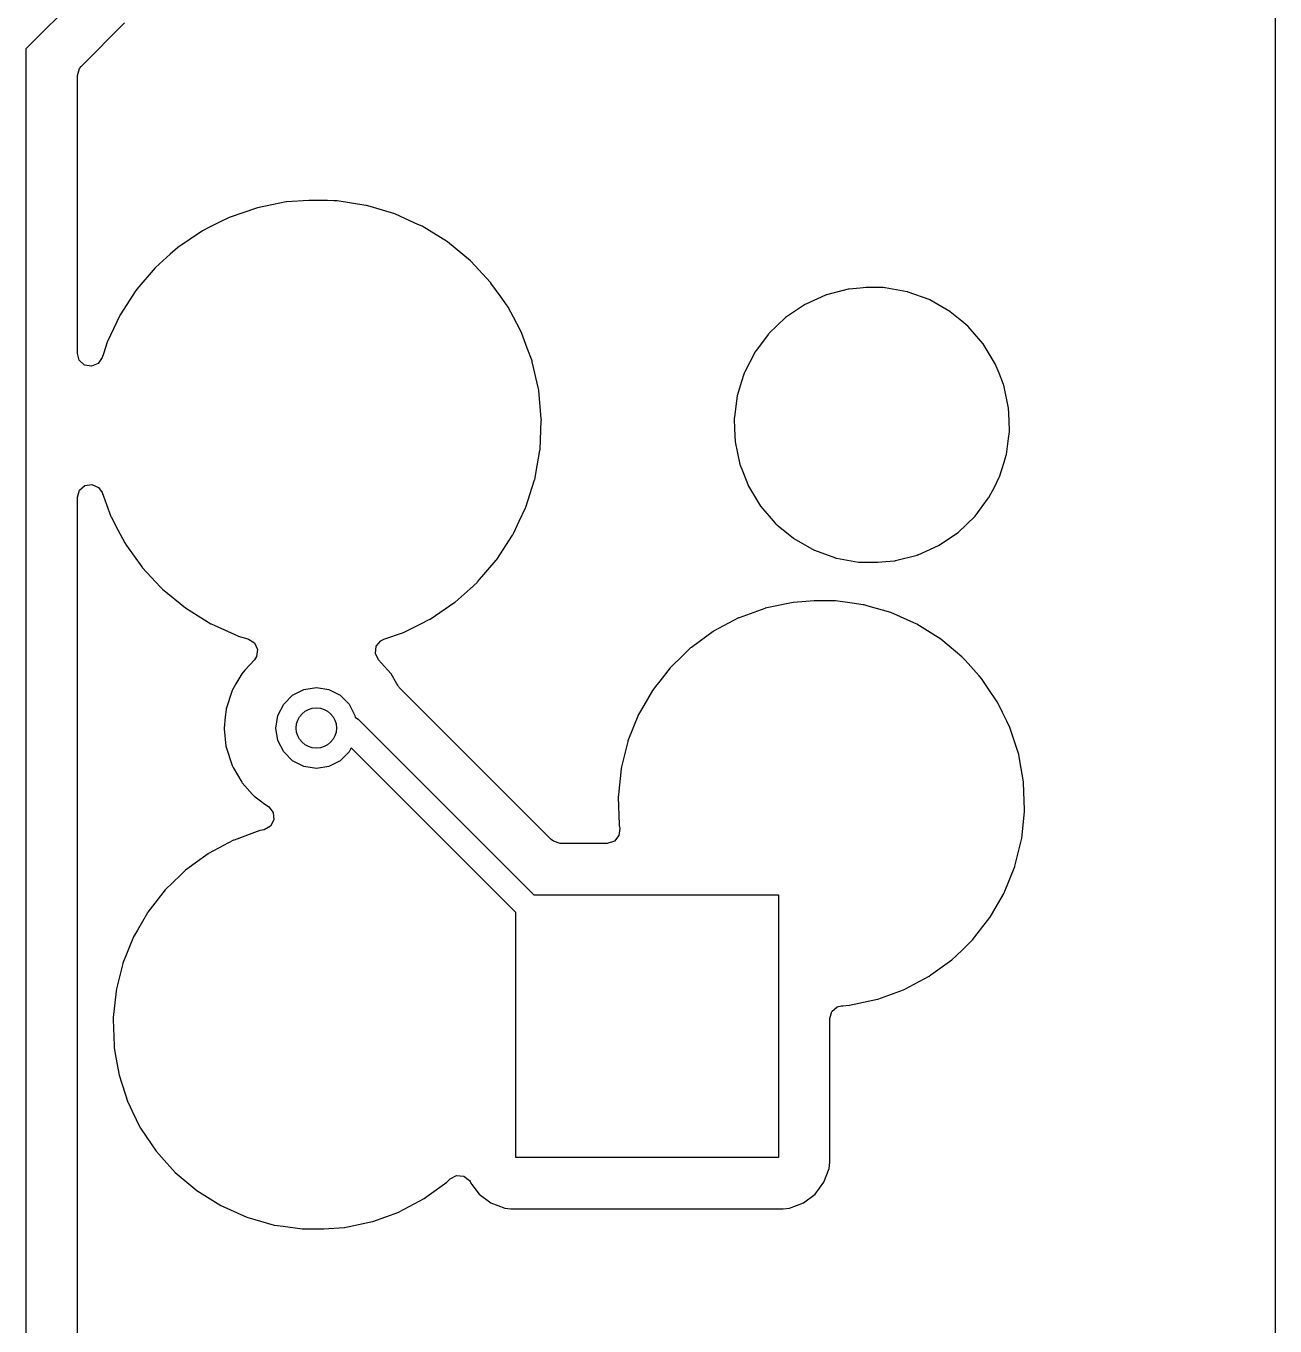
# Model space of a CAD drawing. Extents: x 3.26 to 8.16, y -5.38 to -2.28.
# Drawn here: x 7.187 to 7.674, y -3.895 to -3.388 of the extents above; entities that cross this region are included whole.
import ezdxf

# ---------------------------------------------------------------- set-up
doc = ezdxf.new("R2010")
doc.units = 0
doc.header["$MEASUREMENT"] = 0
doc.layers.add('BLACK', color=7, linetype='CONTINUOUS')

msp = doc.modelspace()

# ---------------------------------------------------------------- linework, layer by layer
at = {"layer": 'BLACK', "linetype": 'CONTINUOUS'}
for p, q in [((7.67363, -2.54158), (7.67363, -4.17224)), ((7.21833, -3.36573), (7.18676, -3.3973)), ((7.20824, -3.40413), (7.22517, -3.3872)), ((7.18676, -3.3973), (7.18676, -3.96605)), ((7.20757, -3.40496), (7.20824, -3.40413)), ((7.20678, -3.40764), (7.20757, -3.40496)), ((7.20678, -3.51608), (7.20678, -3.40764)), ((7.27695, -3.45923), (7.26596, -3.46302)), ((7.2833, -3.45795), (7.27695, -3.45923)), ((7.28819, -3.45697), (7.2833, -3.45795)), ((7.28835, -3.45693), (7.28819, -3.45697)), ((7.28819, -3.45697), (7.28819, -3.45697)), ((7.297, -3.45636), (7.28835, -3.45693)), ((7.30426, -3.45636), (7.297, -3.45636)), ((7.30432, -3.45636), (7.30426, -3.45636)), ((7.30693, -3.45648), (7.30432, -3.45636)), ((7.30432, -3.45636), (7.30432, -3.45636)), ((7.3079, -3.45653), (7.30693, -3.45648)), ((7.30804, -3.45655), (7.3079, -3.45653)), ((7.31922, -3.45832), (7.30804, -3.45655)), ((7.30804, -3.45655), (7.30804, -3.45655)), ((7.31938, -3.45834), (7.31922, -3.45832)), ((7.31922, -3.45832), (7.31922, -3.45832)), ((7.31954, -3.45839), (7.31938, -3.45834)), ((7.32093, -3.4588), (7.31954, -3.45839)), ((7.31954, -3.45839), (7.31954, -3.45839)), ((7.33053, -3.46167), (7.32093, -3.4588)), ((7.26167, -3.46517), (7.25803, -3.46699)), ((7.26596, -3.46302), (7.26167, -3.46517)), ((7.33643, -3.46432), (7.33053, -3.46167)), ((7.33953, -3.46571), (7.33643, -3.46432)), ((7.25556, -3.46822), (7.24595, -3.47476)), ((7.25803, -3.46699), (7.25556, -3.46822)), ((7.34113, -3.46643), (7.33953, -3.46571)), ((7.35101, -3.47256), (7.34113, -3.46643)), ((7.24583, -3.47487), (7.24302, -3.47738)), ((7.24595, -3.47476), (7.24583, -3.47487)), ((7.24583, -3.47487), (7.24583, -3.47487)), ((7.36, -3.47994), (7.35101, -3.47256)), ((7.24302, -3.47738), (7.23728, -3.48251)), ((7.36011, -3.48006), (7.36, -3.47994)), ((7.36781, -3.48832), (7.36011, -3.48006)), ((7.23717, -3.48263), (7.23001, -3.49099)), ((7.23728, -3.48251), (7.23717, -3.48263)), ((7.23717, -3.48263), (7.23717, -3.48263)), ((7.36793, -3.48844), (7.36781, -3.48832)), ((7.36781, -3.48832), (7.36781, -3.48832)), ((7.36802, -3.48857), (7.36793, -3.48844)), ((7.36802, -3.48858), (7.36802, -3.48857)), ((7.37193, -3.49407), (7.36802, -3.48858)), ((7.51186, -3.49056), (7.50765, -3.49092)), ((7.51421, -3.49036), (7.51186, -3.49056)), ((7.52059, -3.49036), (7.51421, -3.49036)), ((7.52065, -3.49036), (7.52059, -3.49036)), ((7.52084, -3.49037), (7.52065, -3.49036)), ((7.52065, -3.49036), (7.52065, -3.49036)), ((7.52154, -3.4904), (7.52084, -3.49037)), ((7.5217, -3.49043), (7.52154, -3.4904)), ((7.53027, -3.49198), (7.5217, -3.49043)), ((7.5217, -3.49043), (7.5217, -3.49043)), ((7.22963, -3.49147), (7.22347, -3.50095)), ((7.22971, -3.49134), (7.22963, -3.49147)), ((7.22963, -3.49147), (7.22963, -3.49147)), ((7.23001, -3.49099), (7.22971, -3.49134)), ((7.37466, -3.49792), (7.37193, -3.49407)), ((7.49845, -3.4933), (7.49072, -3.49679)), ((7.49865, -3.49322), (7.49845, -3.4933)), ((7.49845, -3.4933), (7.49845, -3.4933)), ((7.49885, -3.49316), (7.49865, -3.49322)), ((7.50723, -3.49099), (7.49885, -3.49316)), ((7.49885, -3.49316), (7.49885, -3.49316)), ((7.50744, -3.49093), (7.50723, -3.49099)), ((7.50723, -3.49099), (7.50723, -3.49099)), ((7.50765, -3.49092), (7.50744, -3.49093)), ((7.50765, -3.49092), (7.50765, -3.49092)), ((7.53048, -3.49202), (7.53027, -3.49198)), ((7.53027, -3.49198), (7.53027, -3.49198)), ((7.53068, -3.49209), (7.53048, -3.49202)), ((7.53882, -3.49505), (7.53068, -3.49209)), ((7.53068, -3.49209), (7.53068, -3.49209)), ((7.53902, -3.49512), (7.53882, -3.49505)), ((7.53882, -3.49505), (7.53882, -3.49505)), ((7.54691, -3.49961), (7.53902, -3.49512)), ((7.37676, -3.5019), (7.37466, -3.49792)), ((7.48871, -3.49806), (7.48283, -3.50202)), ((7.49019, -3.49706), (7.48871, -3.49806)), ((7.49036, -3.49695), (7.49019, -3.49706)), ((7.49019, -3.49706), (7.49019, -3.49706)), ((7.49072, -3.49679), (7.49036, -3.49695)), ((7.54707, -3.49975), (7.54691, -3.49961)), ((7.55153, -3.5034), (7.54707, -3.49975)), ((7.54707, -3.49975), (7.54707, -3.49975)), ((7.22217, -3.50365), (7.2184, -3.51159)), ((7.22331, -3.50124), (7.22217, -3.50365)), ((7.22338, -3.50109), (7.22331, -3.50124)), ((7.22331, -3.50124), (7.22331, -3.50124)), ((7.22347, -3.50095), (7.22338, -3.50109)), ((7.37951, -3.50712), (7.37676, -3.5019)), ((7.48283, -3.50202), (7.47626, -3.50829)), ((7.55393, -3.50537), (7.55153, -3.5034)), ((7.55407, -3.50553), (7.55393, -3.50537)), ((7.55902, -3.51124), (7.55407, -3.50553)), ((7.55407, -3.50553), (7.55407, -3.50553)), ((7.38008, -3.5082), (7.37951, -3.50712)), ((7.38218, -3.5139), (7.38008, -3.5082)), ((7.47613, -3.50846), (7.47139, -3.51483)), ((7.47626, -3.50829), (7.47613, -3.50846)), ((7.2184, -3.51159), (7.21693, -3.51616)), ((7.38404, -3.51895), (7.38218, -3.5139)), ((7.47069, -3.51586), (7.46695, -3.52322)), ((7.47084, -3.51558), (7.47069, -3.51586)), ((7.47139, -3.51483), (7.47084, -3.51558)), ((7.55989, -3.51223), (7.55902, -3.51124)), ((7.5646, -3.52), (7.55989, -3.51223)), ((7.2075, -3.51866), (7.20678, -3.51608)), ((7.20957, -3.52054), (7.2075, -3.51866)), ((7.21233, -3.52101), (7.20957, -3.52054)), ((7.2149, -3.51991), (7.21233, -3.52101)), ((7.21647, -3.5176), (7.2149, -3.51991)), ((7.21693, -3.51616), (7.21647, -3.5176)), ((7.3841, -3.51911), (7.38404, -3.51895)), ((7.38413, -3.51927), (7.3841, -3.51911)), ((7.38648, -3.52978), (7.38413, -3.51927)), ((7.38413, -3.51927), (7.38413, -3.51927)), ((7.56605, -3.52367), (7.5646, -3.52)), ((7.46672, -3.52367), (7.46559, -3.52732)), ((7.46695, -3.52322), (7.46672, -3.52367)), ((7.56783, -3.52817), (7.56605, -3.52367)), ((7.38663, -3.53046), (7.38648, -3.52978)), ((7.38665, -3.53062), (7.38663, -3.53046)), ((7.38759, -3.54135), (7.38665, -3.53062)), ((7.46559, -3.52732), (7.46409, -3.53214)), ((7.56793, -3.52844), (7.56783, -3.52817)), ((7.5698, -3.53733), (7.56793, -3.52844)), ((7.46359, -3.53561), (7.46292, -3.5407)), ((7.46403, -3.53235), (7.46359, -3.53561)), ((7.46409, -3.53214), (7.46403, -3.53235)), ((7.46409, -3.53214), (7.46409, -3.53214)), ((7.46292, -3.5407), (7.46283, -3.54135)), ((7.56987, -3.53932), (7.5698, -3.53733)), ((7.57012, -3.5459), (7.56987, -3.53932)), ((7.38713, -3.55349), (7.38764, -3.54221)), ((7.38765, -3.54204), (7.38759, -3.54135)), ((7.38764, -3.54221), (7.38765, -3.54204)), ((7.38764, -3.54221), (7.38764, -3.54221)), ((7.46283, -3.54135), (7.46284, -3.54156)), ((7.46284, -3.54156), (7.46299, -3.54544)), ((7.46284, -3.54156), (7.46284, -3.54156)), ((7.46299, -3.54544), (7.46317, -3.55043)), ((7.57014, -3.54641), (7.57012, -3.5459)), ((7.46317, -3.55043), (7.46504, -3.55931)), ((7.56895, -3.55541), (7.56977, -3.54919)), ((7.56977, -3.54919), (7.57011, -3.54662)), ((7.57011, -3.54662), (7.57014, -3.54641)), ((7.57011, -3.54662), (7.57011, -3.54662)), ((7.38601, -3.55984), (7.38709, -3.55382)), ((7.38709, -3.55382), (7.38712, -3.55366)), ((7.38709, -3.55382), (7.38709, -3.55382)), ((7.38712, -3.55366), (7.38713, -3.55349)), ((7.56801, -3.55844), (7.56888, -3.55561)), ((7.56888, -3.55561), (7.56895, -3.55541)), ((7.56888, -3.55561), (7.56888, -3.55561)), ((7.38506, -3.5651), (7.38601, -3.55984)), ((7.46504, -3.55931), (7.46512, -3.55951)), ((7.46512, -3.55951), (7.46512, -3.55951)), ((7.46512, -3.55951), (7.46602, -3.5618)), ((7.56625, -3.56409), (7.56801, -3.55844)), ((7.38158, -3.57593), (7.38501, -3.56526)), ((7.38501, -3.56526), (7.38506, -3.5651)), ((7.38501, -3.56526), (7.38501, -3.56526)), ((7.46602, -3.5618), (7.46838, -3.56776)), ((7.56436, -3.56781), (7.56616, -3.56428)), ((7.56616, -3.56428), (7.56625, -3.56409)), ((7.56616, -3.56428), (7.56616, -3.56428)), ((7.20678, -3.57197), (7.20757, -3.56929)), ((7.20757, -3.56929), (7.20968, -3.56746)), ((7.20968, -3.56746), (7.21245, -3.56706)), ((7.21245, -3.56706), (7.21499, -3.56822)), ((7.21499, -3.56822), (7.2164, -3.57026)), ((7.2164, -3.57026), (7.21982, -3.57956)), ((7.46838, -3.56776), (7.47309, -3.57553)), ((7.56214, -3.57218), (7.56436, -3.56781)), ((7.20678, -3.95571), (7.20678, -3.57197)), ((7.37903, -3.58139), (7.38151, -3.57617)), ((7.38151, -3.57617), (7.38158, -3.57593)), ((7.47309, -3.57553), (7.47322, -3.57569)), ((7.47322, -3.57569), (7.47884, -3.58216)), ((7.55672, -3.57947), (7.55953, -3.57569)), ((7.55953, -3.57569), (7.56201, -3.57235)), ((7.56201, -3.57235), (7.56214, -3.57218)), ((7.56201, -3.57235), (7.56201, -3.57235)), ((7.21982, -3.57956), (7.2199, -3.5797)), ((7.2199, -3.5797), (7.2199, -3.5797)), ((7.2199, -3.5797), (7.22254, -3.58472)), ((7.37678, -3.58613), (7.37903, -3.58139)), ((7.55014, -3.58574), (7.55672, -3.57947)), ((7.22254, -3.58472), (7.22524, -3.58984)), ((7.37028, -3.59629), (7.37643, -3.58681)), ((7.37643, -3.58681), (7.37652, -3.58667)), ((7.37643, -3.58681), (7.37643, -3.58681)), ((7.37652, -3.58667), (7.37678, -3.58613)), ((7.47884, -3.58216), (7.47904, -3.58239)), ((7.47904, -3.58239), (7.47999, -3.58317)), ((7.47999, -3.58317), (7.4859, -3.58801)), ((7.54714, -3.58776), (7.55014, -3.58574)), ((7.22524, -3.58984), (7.22593, -3.59081)), ((7.22593, -3.59081), (7.23188, -3.59918)), ((7.4859, -3.58801), (7.4859, -3.58801)), ((7.4859, -3.58801), (7.48606, -3.58815)), ((7.48606, -3.58815), (7.49396, -3.59264)), ((7.53452, -3.59446), (7.54242, -3.5909)), ((7.54242, -3.5909), (7.54261, -3.59081)), ((7.54261, -3.59081), (7.54278, -3.5907)), ((7.54278, -3.5907), (7.54714, -3.58776)), ((7.54278, -3.5907), (7.54278, -3.5907)), ((7.36281, -3.60504), (7.37008, -3.59655)), ((7.37008, -3.59655), (7.37019, -3.59642)), ((7.37008, -3.59655), (7.37008, -3.59655)), ((7.37019, -3.59642), (7.37028, -3.59629)), ((7.37028, -3.59629), (7.37028, -3.59629)), ((7.49396, -3.59264), (7.49415, -3.59271)), ((7.49415, -3.59271), (7.49415, -3.59271)), ((7.49415, -3.59271), (7.5023, -3.59567)), ((7.5023, -3.59567), (7.5023, -3.59567)), ((7.5023, -3.59567), (7.50249, -3.59574)), ((7.50249, -3.59574), (7.5027, -3.59578)), ((7.5027, -3.59578), (7.5027, -3.59578)), ((7.5027, -3.59578), (7.51127, -3.59733)), ((7.52199, -3.59713), (7.52533, -3.59684)), ((7.52533, -3.59684), (7.52554, -3.59683)), ((7.52533, -3.59684), (7.52533, -3.59684)), ((7.52554, -3.59683), (7.52574, -3.59677)), ((7.52574, -3.59677), (7.53412, -3.5946)), ((7.52574, -3.59677), (7.52574, -3.59677)), ((7.53412, -3.5946), (7.53433, -3.59454)), ((7.53412, -3.5946), (7.53412, -3.5946)), ((7.53433, -3.59454), (7.53452, -3.59446)), ((7.53452, -3.59446), (7.53452, -3.59446)), ((7.23188, -3.59918), (7.23188, -3.59918)), ((7.23188, -3.59918), (7.23198, -3.59932)), ((7.23198, -3.59932), (7.23209, -3.59944)), ((7.23209, -3.59944), (7.23209, -3.59944)), ((7.23209, -3.59944), (7.23919, -3.60705)), ((7.51127, -3.59733), (7.51127, -3.59733)), ((7.51127, -3.59733), (7.51143, -3.59735)), ((7.51143, -3.59735), (7.51213, -3.59739)), ((7.51213, -3.59739), (7.51232, -3.5974)), ((7.51232, -3.5974), (7.51233, -3.5974)), ((7.51233, -3.5974), (7.51238, -3.5974)), ((7.51238, -3.5974), (7.51877, -3.5974)), ((7.51877, -3.5974), (7.52199, -3.59713)), ((7.23919, -3.60705), (7.23991, -3.60782)), ((7.35988, -3.6077), (7.36262, -3.60525)), ((7.36262, -3.60525), (7.36281, -3.60504)), ((7.23991, -3.60782), (7.24889, -3.6152)), ((7.35409, -3.61288), (7.35988, -3.6077)), ((7.24889, -3.6152), (7.25877, -3.62133)), ((7.34434, -3.61954), (7.35395, -3.613)), ((7.35395, -3.613), (7.35409, -3.61288)), ((7.47479, -3.61538), (7.46472, -3.61904)), ((7.47495, -3.61532), (7.47479, -3.61538)), ((7.47479, -3.61538), (7.47479, -3.61538)), ((7.48577, -3.61302), (7.47495, -3.61532)), ((7.48594, -3.61301), (7.48577, -3.61302)), ((7.49395, -3.61245), (7.48594, -3.61301)), ((7.48594, -3.61301), (7.48594, -3.61301)), ((7.49404, -3.61244), (7.49395, -3.61245)), ((7.49395, -3.61245), (7.49395, -3.61245)), ((7.50233, -3.61244), (7.49404, -3.61244)), ((7.50884, -3.61336), (7.50233, -3.61244)), ((7.51311, -3.61396), (7.50884, -3.61336)), ((7.51328, -3.61398), (7.51311, -3.61396)), ((7.51311, -3.61396), (7.51311, -3.61396)), ((7.51345, -3.61403), (7.51328, -3.61398)), ((7.51503, -3.61448), (7.51345, -3.61403)), ((7.51345, -3.61403), (7.51345, -3.61403)), ((7.52391, -3.61703), (7.51503, -3.61448)), ((7.53402, -3.62153), (7.52391, -3.61703)), ((7.25877, -3.62133), (7.25892, -3.6214)), ((7.25892, -3.6214), (7.25892, -3.6214)), ((7.25892, -3.6214), (7.26153, -3.62257)), ((7.33394, -3.62474), (7.34044, -3.62149)), ((7.34044, -3.62149), (7.34419, -3.61961)), ((7.34419, -3.61961), (7.34434, -3.61954)), ((7.34419, -3.61961), (7.34419, -3.61961)), ((7.46456, -3.6191), (7.4548, -3.62429)), ((7.46472, -3.61904), (7.46456, -3.6191)), ((7.46472, -3.61904), (7.46472, -3.61904)), ((7.54339, -3.62739), (7.53402, -3.62153)), ((7.26153, -3.62257), (7.26938, -3.62609)), ((7.26938, -3.62609), (7.26953, -3.62614)), ((7.26953, -3.62614), (7.26953, -3.62614)), ((7.26953, -3.62614), (7.27234, -3.62698)), ((7.27234, -3.62698), (7.2735, -3.62732)), ((7.2735, -3.62732), (7.27584, -3.62884)), ((7.32622, -3.6274), (7.33394, -3.62474)), ((7.45466, -3.6244), (7.44617, -3.63056)), ((7.4548, -3.62429), (7.45466, -3.6244)), ((7.45466, -3.6244), (7.45466, -3.6244)), ((7.27584, -3.62884), (7.27699, -3.63139)), ((7.27699, -3.63139), (7.27659, -3.63416)), ((7.32294, -3.63289), (7.32328, -3.63012)), ((7.32328, -3.63012), (7.32507, -3.62797)), ((7.32507, -3.62797), (7.32622, -3.6274)), ((7.44572, -3.63092), (7.44311, -3.63344)), ((7.44585, -3.63079), (7.44572, -3.63092)), ((7.44572, -3.63092), (7.44572, -3.63092)), ((7.44617, -3.63056), (7.44585, -3.63079)), ((7.54665, -3.63012), (7.54339, -3.62739)), ((7.55156, -3.63424), (7.54665, -3.63012)), ((7.27577, -3.6354), (7.2721, -3.63947)), ((7.27659, -3.63416), (7.27577, -3.6354)), ((7.32415, -3.63541), (7.32294, -3.63289)), ((7.32767, -3.63932), (7.32415, -3.63541)), ((7.44311, -3.63344), (7.43789, -3.63848)), ((7.55187, -3.6345), (7.55156, -3.63424)), ((7.55284, -3.63558), (7.55187, -3.6345)), ((7.55836, -3.64171), (7.55284, -3.63558)), ((7.27086, -3.64085), (7.26862, -3.64473)), ((7.2721, -3.63947), (7.27086, -3.64085)), ((7.32905, -3.64085), (7.32767, -3.63932)), ((7.33129, -3.64473), (7.32905, -3.64085)), ((7.43789, -3.63848), (7.43378, -3.64374)), ((7.55927, -3.64272), (7.55836, -3.64171)), ((7.2671, -3.64736), (7.26477, -3.65451)), ((7.26726, -3.64707), (7.2671, -3.64736)), ((7.26862, -3.64473), (7.26726, -3.64707)), ((7.2907, -3.64925), (7.29509, -3.64701)), ((7.29509, -3.64701), (7.29995, -3.64624)), ((7.29995, -3.64624), (7.30482, -3.64701)), ((7.30482, -3.64701), (7.30921, -3.64925)), ((7.33164, -3.64534), (7.33129, -3.64473)), ((7.33199, -3.64585), (7.33164, -3.64534)), ((7.33212, -3.64597), (7.33199, -3.64585)), ((7.33228, -3.64622), (7.33212, -3.64597)), ((7.33258, -3.64655), (7.33228, -3.64622)), ((7.3624, -3.67637), (7.33258, -3.64655)), ((7.431, -3.64734), (7.42759, -3.65324)), ((7.43109, -3.64719), (7.431, -3.64734)), ((7.431, -3.64734), (7.431, -3.64734)), ((7.43164, -3.64649), (7.43109, -3.64719)), ((7.43378, -3.64374), (7.43164, -3.64649)), ((7.56186, -3.64656), (7.55927, -3.64272)), ((7.56535, -3.65174), (7.56186, -3.64656)), ((7.28721, -3.65273), (7.2907, -3.64925)), ((7.30921, -3.64925), (7.31269, -3.65273)), ((7.56545, -3.65188), (7.56535, -3.65174)), ((7.56535, -3.65174), (7.56535, -3.65174)), ((7.56746, -3.656), (7.56545, -3.65188)), ((7.26445, -3.65762), (7.26399, -3.66199)), ((7.26475, -3.65477), (7.26445, -3.65762)), ((7.26477, -3.65451), (7.26475, -3.65477)), ((7.26475, -3.65477), (7.26475, -3.65477)), ((7.2842, -3.66199), (7.28497, -3.65713)), ((7.28497, -3.65713), (7.28721, -3.65273)), ((7.31269, -3.65273), (7.31493, -3.65713)), ((7.31493, -3.65713), (7.31504, -3.65785)), ((7.42556, -3.65677), (7.42141, -3.66702)), ((7.42759, -3.65324), (7.42556, -3.65677)), ((7.56911, -3.65938), (7.56746, -3.656)), ((7.26399, -3.66199), (7.26401, -3.66225)), ((7.26401, -3.66225), (7.26472, -3.669)), ((7.28497, -3.66686), (7.2842, -3.66199)), ((7.31504, -3.65785), (7.31516, -3.65793)), ((7.31516, -3.65793), (7.31623, -3.65851)), ((7.31623, -3.65851), (7.38467, -3.72695)), ((7.5703, -3.66182), (7.56911, -3.65938)), ((7.57371, -3.67234), (7.5703, -3.66182)), ((7.28721, -3.67125), (7.28497, -3.66686)), ((7.42137, -3.66719), (7.41889, -3.67715)), ((7.42141, -3.66702), (7.42137, -3.66719)), ((7.42137, -3.66719), (7.42137, -3.66719)), ((7.26472, -3.669), (7.26477, -3.66947)), ((7.26477, -3.66947), (7.2671, -3.67662)), ((7.2907, -3.67473), (7.28721, -3.67125)), ((7.31269, -3.67125), (7.30921, -3.67473)), ((7.31349, -3.66969), (7.31269, -3.67125)), ((7.37771, -3.73391), (7.31349, -3.66969)), ((7.57415, -3.6748), (7.57371, -3.67234)), ((7.2671, -3.67662), (7.26723, -3.67684)), ((7.26723, -3.67684), (7.26723, -3.67684)), ((7.26723, -3.67684), (7.26754, -3.67739)), ((7.26754, -3.67739), (7.27086, -3.68313)), ((7.29509, -3.67697), (7.2907, -3.67473)), ((7.29995, -3.67774), (7.29509, -3.67697)), ((7.30482, -3.67697), (7.29995, -3.67774)), ((7.30921, -3.67473), (7.30482, -3.67697)), ((7.39151, -3.70548), (7.3624, -3.67637)), ((7.41872, -3.67793), (7.41768, -3.68784)), ((7.41874, -3.67775), (7.41872, -3.67792)), ((7.41872, -3.67792), (7.41872, -3.67793)), ((7.41889, -3.67715), (7.41874, -3.67775)), ((7.57558, -3.68291), (7.57415, -3.6748)), ((7.57564, -3.68323), (7.57558, -3.68291)), ((7.27086, -3.68313), (7.27103, -3.68332)), ((7.27103, -3.68332), (7.27103, -3.68332)), ((7.27103, -3.68332), (7.27509, -3.68784)), ((7.27509, -3.68784), (7.27589, -3.68872)), ((7.41768, -3.68784), (7.41758, -3.68875)), ((7.57564, -3.6834), (7.57564, -3.68323)), ((7.57601, -3.69386), (7.57564, -3.6834)), ((7.57564, -3.6834), (7.57564, -3.6834)), ((7.27589, -3.68872), (7.2761, -3.68887)), ((7.2761, -3.68887), (7.2761, -3.68887)), ((7.2761, -3.68887), (7.27875, -3.6908)), ((7.27875, -3.6908), (7.27939, -3.69127)), ((7.27939, -3.69127), (7.28145, -3.69276)), ((7.28145, -3.69276), (7.28315, -3.69497)), ((7.41758, -3.68875), (7.41759, -3.68892)), ((7.41759, -3.68892), (7.41759, -3.68892)), ((7.41759, -3.68892), (7.41796, -3.69958)), ((7.28339, -3.69776), (7.28209, -3.70023)), ((7.28315, -3.69497), (7.28339, -3.69776)), ((7.57489, -3.70504), (7.576, -3.69446)), ((7.576, -3.69446), (7.57602, -3.69428)), ((7.576, -3.69446), (7.576, -3.69446)), ((7.57602, -3.69428), (7.57601, -3.69386)), ((7.27794, -3.70199), (7.26787, -3.70566)), ((7.2781, -3.70193), (7.27794, -3.70199)), ((7.27794, -3.70199), (7.27794, -3.70199)), ((7.27956, -3.70162), (7.2781, -3.70193)), ((7.28209, -3.70023), (7.27956, -3.70162)), ((7.4182, -3.70111), (7.41789, -3.70389)), ((7.41796, -3.69958), (7.41797, -3.6998)), ((7.41797, -3.6998), (7.418, -3.69997)), ((7.418, -3.69997), (7.418, -3.69997)), ((7.418, -3.69997), (7.4182, -3.70111)), ((7.26771, -3.70572), (7.25795, -3.71091)), ((7.26787, -3.70566), (7.26771, -3.70572)), ((7.26787, -3.70566), (7.26787, -3.70566)), ((7.39233, -3.70614), (7.39151, -3.70548)), ((7.39501, -3.70693), (7.39233, -3.70614)), ((7.41331, -3.70693), (7.39501, -3.70693)), ((7.41613, -3.70606), (7.41331, -3.70693)), ((7.41789, -3.70389), (7.41613, -3.70606)), ((7.57223, -3.71584), (7.57482, -3.70545)), ((7.57482, -3.70545), (7.57487, -3.70528)), ((7.57482, -3.70545), (7.57482, -3.70545)), ((7.57487, -3.70528), (7.57489, -3.70504)), ((7.25781, -3.71101), (7.25272, -3.71471)), ((7.25795, -3.71091), (7.25781, -3.71101)), ((7.25781, -3.71101), (7.25781, -3.71101)), ((7.24887, -3.71753), (7.24698, -3.71936)), ((7.249, -3.71741), (7.24887, -3.71753)), ((7.24887, -3.71753), (7.24887, -3.71753)), ((7.25272, -3.71471), (7.249, -3.71741)), ((7.56805, -3.72627), (7.57219, -3.71601)), ((7.57219, -3.71601), (7.57223, -3.71584)), ((7.24698, -3.71936), (7.24104, -3.72509)), ((7.24104, -3.72509), (7.23424, -3.73381)), ((7.38467, -3.72695), (7.48007, -3.72695)), ((7.48007, -3.72695), (7.48007, -3.82931)), ((7.5626, -3.73569), (7.56776, -3.72676)), ((7.56776, -3.72676), (7.56805, -3.72627)), ((7.23415, -3.73396), (7.23024, -3.74073)), ((7.23424, -3.73381), (7.23415, -3.73396)), ((7.23415, -3.73396), (7.23415, -3.73396)), ((7.37771, -3.82931), (7.37771, -3.73391)), ((7.55571, -3.74456), (7.56252, -3.73584)), ((7.56252, -3.73584), (7.5626, -3.73569)), ((7.5626, -3.73569), (7.5626, -3.73569)), ((7.22871, -3.74338), (7.22456, -3.75364)), ((7.23024, -3.74073), (7.22871, -3.74338)), ((7.5492, -3.75084), (7.55202, -3.74812)), ((7.55202, -3.74812), (7.55571, -3.74456)), ((7.22452, -3.7538), (7.22209, -3.76357)), ((7.22456, -3.75364), (7.22452, -3.7538)), ((7.22452, -3.7538), (7.22452, -3.7538)), ((7.53952, -3.75822), (7.54761, -3.75234)), ((7.54761, -3.75234), (7.54775, -3.75224)), ((7.54761, -3.75234), (7.54761, -3.75234)), ((7.54775, -3.75224), (7.5492, -3.75084)), ((7.52904, -3.76393), (7.53881, -3.75874)), ((7.53881, -3.75874), (7.53952, -3.75822)), ((7.22209, -3.76357), (7.22189, -3.76437)), ((7.51881, -3.76766), (7.52888, -3.76399)), ((7.52888, -3.76399), (7.52904, -3.76393)), ((7.52888, -3.76399), (7.52888, -3.76399)), ((7.22187, -3.76454), (7.22079, -3.77483)), ((7.22189, -3.76437), (7.22187, -3.76454)), ((7.22187, -3.76454), (7.22187, -3.76454)), ((7.50783, -3.77001), (7.51865, -3.76771)), ((7.51865, -3.76771), (7.51881, -3.76766)), ((7.51881, -3.76766), (7.51881, -3.76766)), ((7.50009, -3.77518), (7.50088, -3.7725)), ((7.50088, -3.7725), (7.50299, -3.77067)), ((7.50299, -3.77067), (7.5047, -3.77023)), ((7.5047, -3.77023), (7.50511, -3.7702)), ((7.50511, -3.7702), (7.50766, -3.77003)), ((7.50766, -3.77003), (7.50783, -3.77001)), ((7.50766, -3.77003), (7.50766, -3.77003)), ((7.22079, -3.77483), (7.22073, -3.77537)), ((7.22073, -3.77537), (7.22074, -3.77554)), ((7.22074, -3.77554), (7.22074, -3.77554)), ((7.22074, -3.77554), (7.22109, -3.78568)), ((7.50009, -3.83121), (7.50009, -3.77518)), ((7.22109, -3.78568), (7.22112, -3.78642)), ((7.22112, -3.78642), (7.22115, -3.78659)), ((7.22115, -3.78659), (7.22115, -3.78659)), ((7.22115, -3.78659), (7.22183, -3.79044)), ((7.22183, -3.79044), (7.22304, -3.79731)), ((7.22304, -3.79731), (7.22646, -3.80783)), ((7.22646, -3.80783), (7.22653, -3.80798)), ((7.22653, -3.80798), (7.22653, -3.80798)), ((7.22653, -3.80798), (7.22812, -3.81125)), ((7.22812, -3.81125), (7.2313, -3.81777)), ((7.2313, -3.81777), (7.2314, -3.81791)), ((7.2314, -3.81791), (7.2314, -3.81791)), ((7.2314, -3.81791), (7.23363, -3.82121)), ((7.23363, -3.82121), (7.23749, -3.82693)), ((7.23749, -3.82693), (7.2376, -3.82706)), ((7.2376, -3.82706), (7.2376, -3.82706)), ((7.2376, -3.82706), (7.23953, -3.8292)), ((7.23953, -3.8292), (7.24489, -3.83515)), ((7.48007, -3.82931), (7.37771, -3.82931)), ((7.49781, -3.83903), (7.49982, -3.83366)), ((7.49982, -3.83366), (7.50009, -3.83121)), ((7.24489, -3.83515), (7.25336, -3.84226)), ((7.34301, -3.84459), (7.35076, -3.83896)), ((7.35076, -3.83896), (7.3509, -3.83885)), ((7.35076, -3.83896), (7.35076, -3.83896)), ((7.3509, -3.83885), (7.35213, -3.83767)), ((7.35213, -3.83767), (7.35461, -3.83637)), ((7.35461, -3.83637), (7.35739, -3.83662)), ((7.35739, -3.83662), (7.3596, -3.83833)), ((7.3596, -3.83833), (7.35986, -3.83875)), ((7.35986, -3.83875), (7.35997, -3.83903)), ((7.35997, -3.83903), (7.36018, -3.83931)), ((7.36018, -3.83931), (7.36018, -3.83931)), ((7.36018, -3.83931), (7.36057, -3.83983)), ((7.36057, -3.83983), (7.36341, -3.84361)), ((7.49437, -3.84361), (7.49781, -3.83903)), ((7.25336, -3.84226), (7.26274, -3.84812)), ((7.34196, -3.84535), (7.34301, -3.84459)), ((7.36341, -3.84361), (7.36799, -3.84705)), ((7.48978, -3.84705), (7.49437, -3.84361)), ((7.26274, -3.84812), (7.27284, -3.85262)), ((7.33219, -3.85055), (7.34196, -3.84535)), ((7.36799, -3.84705), (7.37336, -3.84907)), ((7.37336, -3.84907), (7.37581, -3.84933)), ((7.37581, -3.84933), (7.48196, -3.84933)), ((7.48196, -3.84933), (7.48441, -3.84907)), ((7.48441, -3.84907), (7.48978, -3.84705)), ((7.27284, -3.85262), (7.28347, -3.85567)), ((7.31098, -3.85663), (7.3218, -3.85433)), ((7.3218, -3.85433), (7.32196, -3.85427)), ((7.32196, -3.85427), (7.33203, -3.85061)), ((7.32196, -3.85427), (7.32196, -3.85427)), ((7.33203, -3.85061), (7.33219, -3.85055)), ((7.33203, -3.85061), (7.33203, -3.85061)), ((7.28347, -3.85567), (7.28364, -3.85569)), ((7.28364, -3.85569), (7.28364, -3.85569)), ((7.28364, -3.85569), (7.28704, -3.85617)), ((7.28704, -3.85617), (7.29442, -3.85721)), ((7.29442, -3.85721), (7.30271, -3.85721)), ((7.30271, -3.85721), (7.3028, -3.8572)), ((7.3028, -3.8572), (7.31081, -3.85664)), ((7.3028, -3.8572), (7.3028, -3.8572)), ((7.31081, -3.85664), (7.31098, -3.85663)), ((7.31081, -3.85664), (7.31081, -3.85664))]:
    msp.add_line(p, q, dxfattribs=at)
at = {"layer": 'BLACK'}
msp.add_circle((7.29995, -3.66199), 0.00787, dxfattribs=at)

doc.saveas('drawing.dxf')
